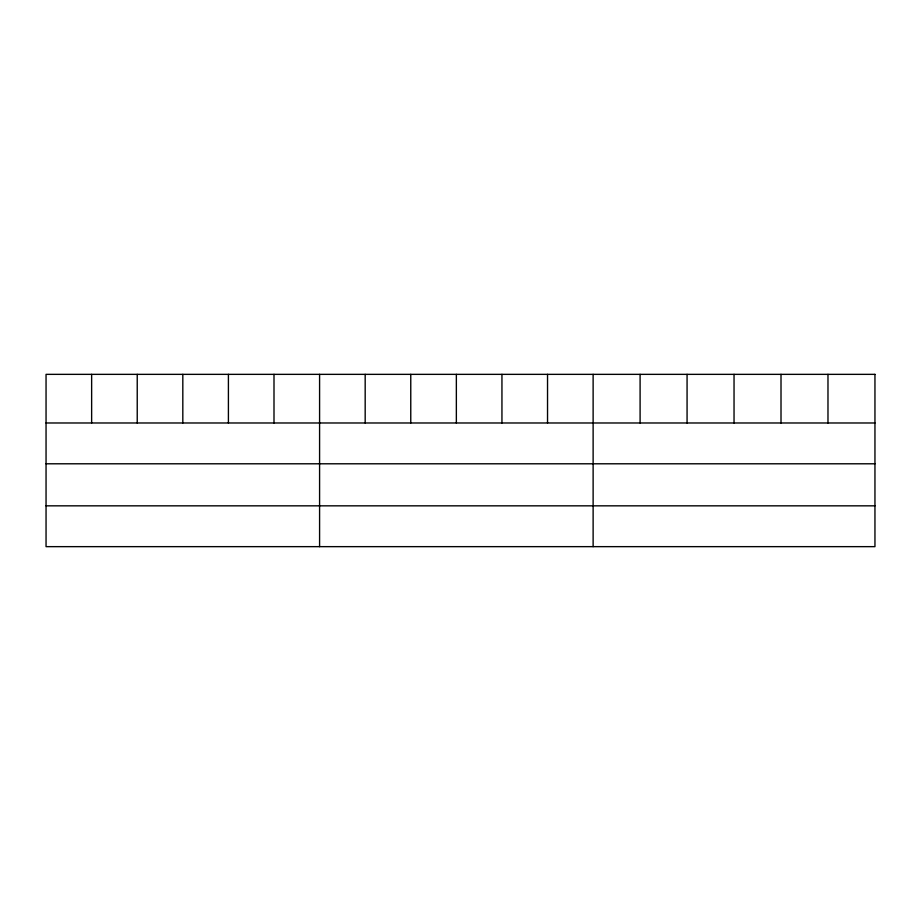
<?xml version="1.0" encoding="UTF-8"?>
<svg xmlns="http://www.w3.org/2000/svg" width="921" height="921" viewBox="0 0 921 921"><rect width="100%" height="100%" fill="white"/><g stroke="black" fill="none" stroke-linecap="round" stroke-linejoin="round"><path stroke-width="1.38" d="M46.05 422.981L874.95 422.981M46.05 463.793L874.95 463.793M46.05 505.836L874.95 505.836M827.979 374.352L827.979 422.981M781.008 374.352L781.008 422.981M734.037 374.352L734.037 422.981M687.066 374.352L687.066 422.981M640.095 374.352L640.095 422.981M593.124 374.352L593.124 546.648M547.535 374.352L547.535 422.981M501.945 374.352L501.945 422.981M456.356 374.352L456.356 422.981M410.766 374.352L410.766 422.981M365.177 374.352L365.177 422.981M319.587 374.352L319.587 546.648M273.998 374.352L273.998 422.981M228.408 374.352L228.408 422.981M182.819 374.352L182.819 422.981M137.229 374.352L137.229 422.981M91.639 374.352L91.639 422.981M874.95 374.352L46.05 374.352L46.05 546.648L874.95 546.648L874.95 374.352"/></g></svg>
